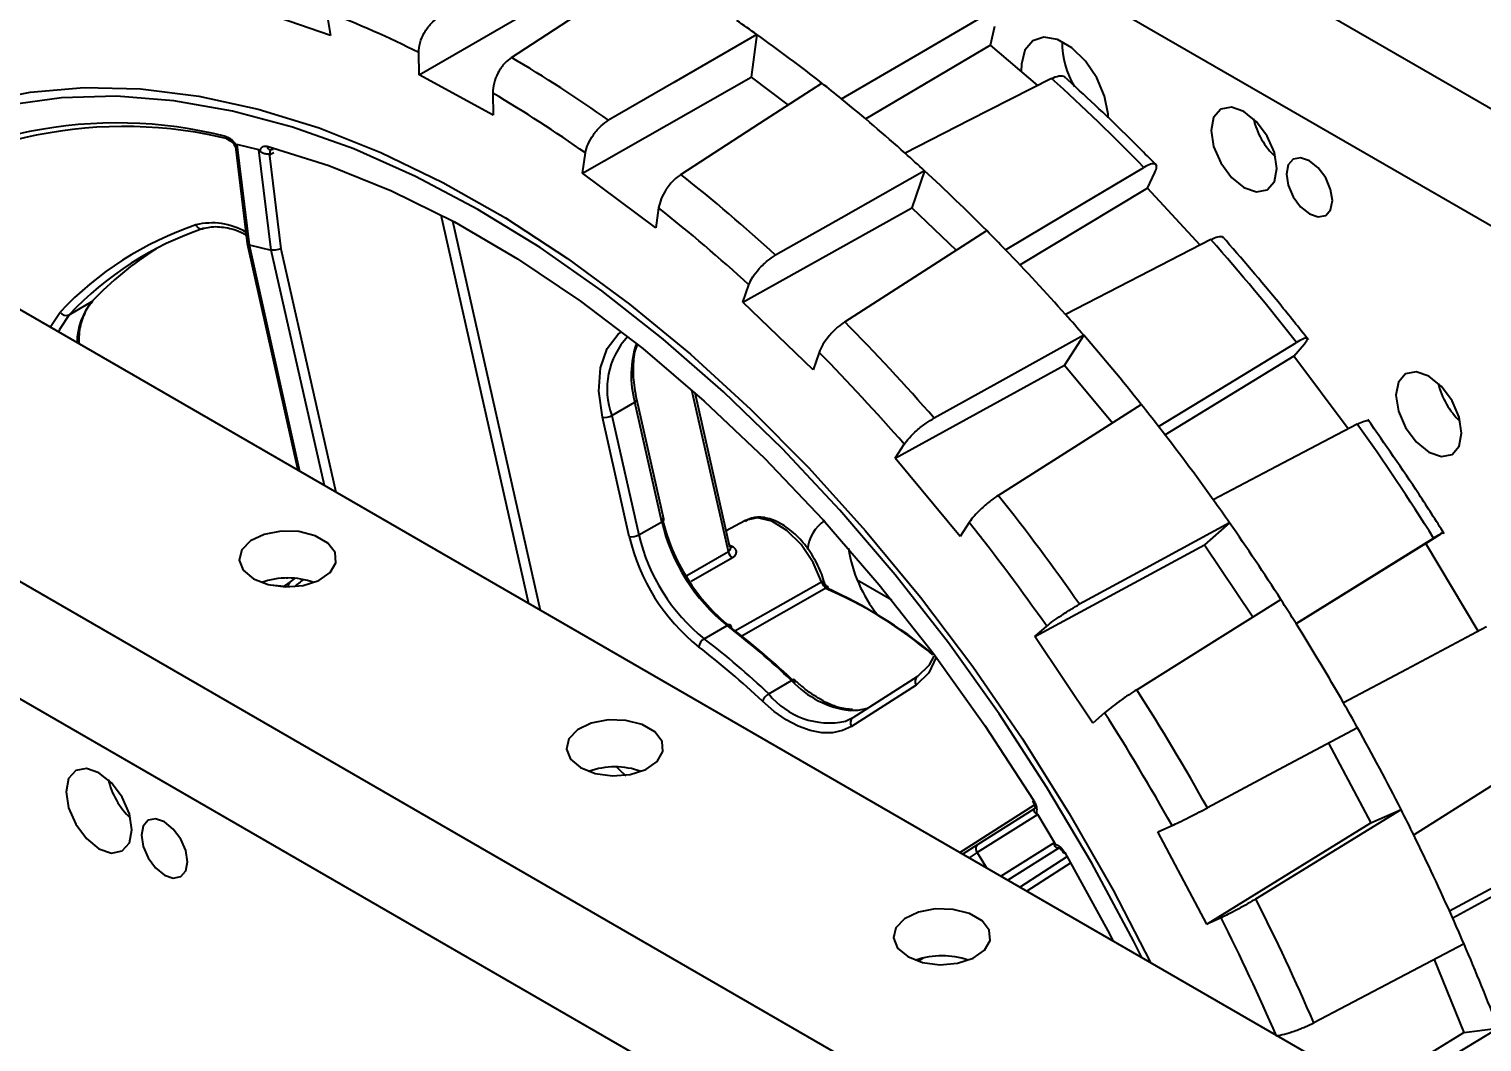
# Model space of a CAD drawing. Header units: inches. Extents: x 0 to 11, y 0 to 8.4.
# Drawn here: x 7.3863 to 7.648, y 6.3234 to 6.5058 of the extents above; entities that cross this region are included whole.
import ezdxf

# ---------------------------------------------------------------- set-up
doc = ezdxf.new("R2010")
doc.units = ezdxf.units.IN
doc.header["$MEASUREMENT"] = 0
doc.header["$PDSIZE"] = -1
doc.layers.add('OBJ', color=50, linetype='Continuous')
doc.dimstyles.get("Standard").update_dxf_attribs({"dimtxt": 0.18, "dimasz": 0.18, "dimexe": 0.18, "dimexo": 0.0625, "dimgap": 0.09, "dimtad": 0, "dimtih": 1, "dimtoh": 1, "dimdec": 4, "dimzin": 0, "dimdsep": 46, "dimtxsty": 'Standard', "dimcen": 0.09, "dimadec": 0, "dimazin": 0, "dimtfac": 1, "dimtdec": 4, "dimtofl": 0, "dimtmove": 0, "dimatfit": 3, "dimfxl": 1, "dimtolj": 1, "dimtzin": 0, "dimarcsym": 0})

# ---------------------------------------------------------------- blocks, each defined once
blk = doc.blocks.new('*D8')
at = {"layer": 'Defpoints', "color": 0, "transparency": 16777216}
for p in [(5.711596441947764, 7.075144194756552), (5.711596441947764, 4.366810861423873), (9.602395316461589, 4.366810861423874)]:
    blk.add_point(p, dxfattribs=at)
at = {"layer": 'OBJ', "color": 0, "lineweight": -2, "transparency": 16777216}
for p, q in [((5.761596441947764, 7.075144194756552), (9.727395316461589, 7.075144194756553)), ((9.602395316461589, 6.945144194756553), (9.602395316461589, 5.843477528090212)), ((9.602395316461589, 4.496810861423874), (9.602395316461589, 5.598477528090213)), ((5.761596441947764, 4.366810861423873), (9.727395316461589, 4.366810861423874))]:
    blk.add_line(p, q, dxfattribs=at)
at = {"layer": 'OBJ', "color": 0, "transparency": 16777216}
for points in [[(9.580728649794922, 6.945144194756553), (9.624061983128255, 6.945144194756553), (9.602395316461589, 7.075144194756553)], [(9.580728649794922, 4.496810861423874), (9.624061983128255, 4.496810861423874), (9.602395316461589, 4.366810861423874)]]:
    blk.add_solid(points, dxfattribs=at)
at = {"layer": 'OBJ', "color": 0, "transparency": 16777216, "insert": (9.602395316461589, 5.720977528090209), "char_height": 0.125, "attachment_point": 5}
blk.add_mtext('\\A1;32.500000', dxfattribs=at)

msp = doc.modelspace()

# ---------------------------------------------------------------- linework, layer by layer
at = {"color": 7, "linetype": 'Continuous', "lineweight": 25}
for p, q in [((9.107826920049154, 5.649574966006552), (7.46174245624167, 6.59983930001753)), ((9.089558510303315, 5.639028837540935), (7.443474046495835, 6.58929317155191)), ((7.456571902642358, 6.497517834114661), (7.486784939343598, 6.515008022580274)), ((7.44055897160508, 6.504636275346805), (7.42750108174156, 6.50909083925295)), ((7.439873193430756, 6.50890460981459), (7.44055897160508, 6.504636275346805)), ((7.559464750861917, 6.502888081850713), (7.560260455022185, 6.50627303318951)), ((7.984467054131057, 6.108942266945792), (7.297929385267048, 6.505272027064855)), ((7.517390588887475, 6.504777400360951), (7.516323614388051, 6.497092096641717)), ((7.456571902642358, 6.497517834114661), (7.456478863892266, 6.501522670241789)), ((7.559464750861917, 6.502888081850713), (7.536978574165659, 6.489580792166674)), ((7.567975985209952, 6.495625491286034), (7.559464750861917, 6.502888081850713)), ((7.469895111295247, 6.490244857385594), (7.456571902642358, 6.497517834114661)), ((7.48598441235082, 6.479839082563995), (7.516323614388051, 6.497092096641717)), ((7.516323614388051, 6.497092096641717), (7.522973302723361, 6.492113595387992)), ((7.469802072545155, 6.494249693512724), (7.469895111295247, 6.490244857385594)), ((7.427681030250211, 6.484050365724593), (7.423697961145815, 6.484982278503051)), ((7.423697961145815, 6.484982278503051), (7.425919283437357, 6.466907254314432)), ((7.423445379590472, 6.484547618333022), (7.425583881243304, 6.467146510331029)), ((7.429902352541752, 6.465975341535973), (7.427681030250211, 6.484050365724593)), ((7.429669548993231, 6.483143908112085), (7.429580008428108, 6.482915520897478)), ((7.429580008428108, 6.482915520897478), (7.431632583507117, 6.466213602250511)), ((7.430355121783933, 6.483513346435108), (7.429669548993231, 6.483143908112085)), ((7.48598441235082, 6.479839082563995), (7.486486939960303, 6.483458735431289)), ((7.955367991753273, 6.076756311380333), (7.255502978395871, 6.480779783710176)), ((7.499168120840029, 6.469968678729618), (7.48598441235082, 6.479839082563995)), ((7.547582735304998, 6.480234117363263), (7.545283664453478, 6.473600154845034)), ((7.587718324763172, 6.477111542347867), (7.589080029495287, 6.47995178834003)), ((7.587718324763172, 6.477111542347867), (7.564767827063624, 6.463290783498393)), ((7.597212858881907, 6.46687630542805), (7.587718324763172, 6.477111542347867)), ((7.476308557076171, 6.402295923087445), (7.460516482310315, 6.472285597281628)), ((7.499670648449511, 6.473588331596912), (7.499168120840029, 6.469968678729618)), ((7.514844926642903, 6.456591744520941), (7.545283664453478, 6.473600154845034)), ((7.545283664453478, 6.473600154845034), (7.55325059770748, 6.465932969765096)), ((7.948853760001575, 6.059424640392986), (7.237234568650035, 6.470233655244557)), ((7.462542080032477, 6.471215251218487), (7.478359839702198, 6.401111742833425)), ((7.425586923288061, 6.46712887502594), (7.434670427701196, 6.426333103529848)), ((7.425919283437357, 6.466907254314432), (7.425919389131939, 6.466907229585226)), ((7.425919389131939, 6.466907229585226), (7.42990224684717, 6.465975366265178)), ((7.425919389131939, 6.466907229585226), (7.434995300874296, 6.426145558239031)), ((7.42990224684717, 6.465975366265178), (7.429902352541752, 6.465975341535973)), ((7.439472386789927, 6.423560991553987), (7.42990224684717, 6.465975366265178)), ((7.431632583507117, 6.466213602250511), (7.441523669415955, 6.422376811299967)), ((7.514844926642903, 6.456591744520941), (7.515927751564835, 6.459716232807661)), ((7.393479608401464, 6.454312625894805), (7.397604397958385, 6.456693816220954)), ((7.527488554657264, 6.444423820807095), (7.514844926642903, 6.456591744520941)), ((7.390103744574152, 6.452060902067548), (7.39187438668043, 6.454808648599421)), ((7.576246464172311, 6.450627039677278), (7.572785153073135, 6.445245987954222)), ((7.614119193276995, 6.446882880755033), (7.61600552387173, 6.449092121963327)), ((7.528571379579198, 6.447548309093815), (7.527488554657264, 6.444423820807095)), ((7.614119193276995, 6.446882880755033), (7.590907040461732, 6.432680194846818)), ((7.623904036766753, 6.433771769509288), (7.614119193276995, 6.446882880755033)), ((7.542276533395965, 6.428482178588219), (7.572785153073135, 6.445245987954222)), ((7.572785153073135, 6.445245987954222), (7.581416555571443, 6.43486438716781)), ((7.512238640028025, 6.411676511197971), (7.505675351408262, 6.44076467339011)), ((7.491267460519643, 6.436187294629948), (7.495392250076564, 6.438568484956099)), ((7.500244366433543, 6.417064151420935), (7.495392250076564, 6.438568484956099)), ((7.500617007124858, 6.417535162088518), (7.495764890767878, 6.439039495623681)), ((7.512524537005376, 6.41245577989952), (7.506252086264479, 6.440254963367394)), ((7.494388987768775, 6.414368590275405), (7.489536871411796, 6.435872923810568)), ((7.491267460519643, 6.436187294629948), (7.496119576876622, 6.414682961094785)), ((7.542276533395965, 6.428482178588219), (7.543906754543033, 6.431016566298839)), ((7.553995910696249, 6.414386451199682), (7.542276533395965, 6.428482178588219)), ((7.496119576876622, 6.414682961094785), (7.500244366433543, 6.417064151420935)), ((7.515198292594964, 6.41723205663418), (7.511860416309799, 6.415399129129955)), ((7.555626131843316, 6.416920838910301), (7.553995910696249, 6.414386451199682)), ((7.602510842592328, 6.416855763376577), (7.597992461431734, 6.41289112298236)), ((7.637865179373079, 6.413120579658272), (7.640218820629841, 6.414631689406511)), ((7.50477847877814, 6.407389788968155), (7.512238640028025, 6.411676511197971)), ((7.56744573711988, 6.396364479702563), (7.597992461431734, 6.41289112298236)), ((7.597992461431734, 6.41289112298236), (7.606687906119695, 6.399900699289723)), ((7.61449036176576, 6.398725102039014), (7.639267223413654, 6.414094549479036)), ((7.637865179373079, 6.413120579658272), (7.614538886883357, 6.398647438978258)), ((7.647304063546486, 6.397349022010284), (7.637865179373079, 6.413120579658272)), ((7.51296255202988, 6.410540683084026), (7.505518766136035, 6.40627294257842)), ((7.433379625972546, 6.40620968657676), (7.4341665740085, 6.406854314591754)), ((7.535437656632165, 6.406568179528054), (7.541666677862863, 6.402972242113252)), ((7.432948035277, 6.405345501142817), (7.429725621409445, 6.405650469527821)), ((7.43237048072714, 6.405501421713167), (7.433379625972546, 6.40620968657676)), ((7.513414162076278, 6.397379923486587), (7.528991735863229, 6.406248336680299)), ((7.529907551795854, 6.405125935192457), (7.514547632103496, 6.396412739598984)), ((7.507890060638582, 6.395974765781659), (7.512014850195504, 6.398355956107808)), ((7.56744573711988, 6.396364479702563), (7.569573821047459, 6.398231760748959)), ((7.577884776357107, 6.380769240183255), (7.56744573711988, 6.396364479702563)), ((7.519512653491916, 6.386057269712096), (7.523637443048837, 6.388438460038246)), ((7.546296838467127, 6.389185692263593), (7.534645060234737, 6.381764043357236)), ((7.546327885838851, 6.389204529374174), (7.546296838467127, 6.389185692263593)), ((7.546084492450023, 6.387621142433852), (7.534432714217632, 6.380199493527495)), ((7.533336317985637, 6.381119623035006), (7.534676107606461, 6.381782880467817)), ((7.580012860284686, 6.38263652122965), (7.577884776357107, 6.380769240183255)), ((7.620334895993597, 6.377151662159224), (7.627957597379932, 6.362821977058483)), ((7.553906358762324, 6.357499665689176), (7.56735427142883, 6.36606536993994)), ((7.557260757915735, 6.359015755638658), (7.567323726026575, 6.365379546341012)), ((7.567323726026575, 6.365379546341012), (7.567530779956813, 6.365507660032196)), ((7.627957597379932, 6.362821977058483), (7.633395759876789, 6.365249742531692)), ((7.567959250987263, 6.364351713250005), (7.557068981680045, 6.357464739764642)), ((7.570976328038065, 6.359310438904333), (7.567959250987263, 6.364351713250005)), ((7.589587784295725, 6.361214527892278), (7.592149070250541, 6.362357965884744)), ((7.598429300545082, 6.34459362970342), (7.627957597379932, 6.362821977058483)), ((7.561333272501949, 6.35321219964857), (7.570976328038065, 6.359310438904333)), ((7.598429300545082, 6.34459362970342), (7.589587784295725, 6.361214527892278)), ((7.666173414463201, 6.359904787245575), (7.642158060943007, 6.346910853116714)), ((7.554417384308862, 6.357204656920596), (7.557260757915735, 6.359015755638658)), ((7.557069061741095, 6.357464605989564), (7.555594289810155, 6.356525243836415)), ((7.557068981680045, 6.357464739764642), (7.557069061741095, 6.357464605989564)), ((7.557069061741095, 6.357464605989564), (7.55870648664425, 6.3547286108465)), ((7.571624122759899, 6.3581939559955), (7.562594879217281, 6.352483889594324)), ((7.564717198914674, 6.351258700511903), (7.573252654509277, 6.356782245032206)), ((7.571833899318248, 6.358317520411013), (7.571624122759899, 6.3581939559955)), ((7.573899621129078, 6.355652852479954), (7.565981525947076, 6.350528820052039)), ((7.600990586499896, 6.345737067695886), (7.598429300545082, 6.34459362970342)), ((7.547385896039778, 6.338495040655309), (7.546483264113502, 6.337910920970663)), ((7.639368976602666, 6.33820025562366), (7.64472167201997, 6.325046297532947)), ((7.64472167201997, 6.325046297532947), (7.650914380037499, 6.32586342165977)), ((7.62788026739777, 6.314795437218991), (7.64472167201997, 6.325046297532947))]:
    msp.add_line(p, q, dxfattribs=at)
at = {"color": 7, "linetype": 'Continuous', "lineweight": 25, "flags": 128}
for points in [[(7.473163138622888, 6.500666018210388), (7.487277926770975, 6.509858354798618), (7.498368156565838, 6.517080181359012)], [(7.53262114512092, 6.493189237968312), (7.546639484474157, 6.501365970937181), (7.55765372542928, 6.507789910012735)], [(7.517390588887475, 6.504777400360951), (7.502429675816797, 6.496133078577738), (7.490674603156543, 6.489340457447725)], [(7.580653962698287, 6.489776454505374), (7.580627574719625, 6.490449947322911), (7.579994249515032, 6.493703556782656), (7.578583184208565, 6.497012200421175), (7.576547289621115, 6.500017335361341), (7.574107186521393, 6.502393308602912), (7.571527297942352, 6.50388264657814), (7.56908719484263, 6.504323956407953), (7.567051300255181, 6.503669415324659), (7.565640234948713, 6.501989953010887), (7.565006909744119, 6.499467565267875), (7.564995051182182, 6.498169106284605)], [(7.503674182541801, 6.479607907739535), (7.517883558358555, 6.488815682275557), (7.529047997445685, 6.496049709648918)], [(7.570435675248355, 6.496883140869942), (7.555678492486468, 6.489337732924071), (7.544083393767199, 6.483408562749563)], [(7.377151659900569, 6.49252433293865), (7.386471819451932, 6.494403216901319), (7.39622599288225, 6.495226566598459), (7.406362137455905, 6.494989989103194), (7.41682617245596, 6.493694746658823), (7.427562267728189, 6.491347749944202), (7.438513141559094, 6.487961521202285), (7.449620366298642, 6.48355412742854), (7.460824680097053, 6.478149083975709), (7.472066303092408, 6.47177522908923), (7.483285256362083, 6.464466570042717), (7.494421681936246, 6.456262101694439), (7.505416162166029, 6.447205598432888), (7.516210036742395, 6.437345380621466), (7.526745715674259, 6.426734056788447), (7.536966986556018, 6.415428242937712), (7.546819314485052, 6.403488260477875), (7.556250133029023, 6.390977814381464), (7.56520912469054, 6.377963653291336), (7.573648489372775, 6.364515213387781), (7.581523199413664, 6.350704247916459), (7.588273027587892, 6.337660210070895)], [(7.586715515003131, 6.338559342947495), (7.585186800284092, 6.341597633608466), (7.577703027555522, 6.355559769863558), (7.569626708055052, 6.369203801392229), (7.561001392493024, 6.38245615417788), (7.551873591983765, 6.395245366290673), (7.542292527239256, 6.407502473238531), (7.532309863151584, 6.41916137985097), (7.521979430195396, 6.430159216690401), (7.511356934152678, 6.440436679069025), (7.500499655725144, 6.449938346843165), (7.489466141654022, 6.458612983260616), (7.478315889012864, 6.466413811249484), (7.467109024375783, 6.473298765658664), (7.455905979591169, 6.479230720089781), (7.444767165909262, 6.484177687097421), (7.433752648220777, 6.488112990678087), (7.422921821163253, 6.491015410117776), (7.412333088841669, 6.492869294422455), (7.402043549890392, 6.493664646714419), (7.392108689574755, 6.493397178139407), (7.382582080592551, 6.492068330993808)], [(7.605111149565555, 6.477235641993116), (7.607377408234917, 6.476447910758103), (7.609298649565554, 6.476821208557252), (7.610582381980974, 6.478298704184596), (7.611033168857992, 6.480655462324402), (7.610582381980974, 6.483532687913951), (7.609298649565554, 6.486492349439351), (7.607377408234917, 6.489083865262756), (7.605111149565555, 6.490912700592201), (7.602844890896193, 6.491700431827215), (7.600923649565555, 6.491327134028067), (7.599639917150136, 6.489849638400723), (7.599189130273118, 6.487492880260917), (7.599639917150136, 6.484615654671366), (7.600923649565555, 6.481655993145967), (7.602844890896193, 6.479064477322563), (7.605111149565555, 6.477235641993116)], [(7.42918838759581, 6.484682682898989), (7.440279065895036, 6.481205145831737), (7.451530932238088, 6.47664688866106), (7.4628781269333, 6.471034591886232), (7.47425423231083, 6.464401105536202), (7.485592661480142, 6.456785256891028), (7.496827048077979, 6.448231623217119), (7.507891634725534, 6.438790270846509), (7.518721657921112, 6.428516462127423), (7.529253727115392, 6.417470331961384), (7.539426195750495, 6.40571653582017), (7.549179522091091, 6.393323871302879), (7.558456617735496, 6.380364875448179), (7.567203181766862, 6.366915400158789)], [(7.61689626258533, 6.472486351541161), (7.618481798034977, 6.471935233606216), (7.61982595008533, 6.472196402775397), (7.620724083771492, 6.473230098410199), (7.621039466381345, 6.474878949720697), (7.620724083771492, 6.476891934041745), (7.61982595008533, 6.478962592758208), (7.618481798034977, 6.480775686851075), (7.61689626258533, 6.482055189180446), (7.615310727135683, 6.482606307115391), (7.613966575085331, 6.48234513794621), (7.61306844139917, 6.481311442311408), (7.612753058789316, 6.479662591000909), (7.61306844139917, 6.477649606679861), (7.613966575085331, 6.475578947963398), (7.615310727135683, 6.473765853870531), (7.61689626258533, 6.472486351541161)], [(7.547582735304998, 6.480234117363263), (7.532549049058305, 6.471730521179851), (7.52073669059419, 6.465048561242432)], [(7.562161492704368, 6.466010634836111), (7.576114786284339, 6.474330581032984), (7.587077815591954, 6.480867144993914)], [(7.533203732491005, 6.4530505797639), (7.547516791621147, 6.462248510388271), (7.558762589406125, 6.469474894481989)], [(7.59913506784987, 6.467869263063274), (7.58448494845084, 6.460301434509434), (7.572973866820029, 6.454354748475021)], [(7.393479608401464, 6.454312625894805), (7.391777369703616, 6.451645377084472), (7.391600818366217, 6.451196659763303)], [(7.489536871411796, 6.435872923810568), (7.488897133881849, 6.440574017927458), (7.489183742953088, 6.444790403810333), (7.490379677477154, 6.448271678604415), (7.492413913257671, 6.45081109625493), (7.493005122225649, 6.451256051644923)], [(7.576246464172311, 6.450627039677278), (7.561155954594482, 6.442268054408168), (7.549298848389002, 6.435699825908286)], [(7.589730454571233, 6.434200410334771), (7.603635579720447, 6.442665264558735), (7.614560665751783, 6.449315800941587)], [(7.63839780170466, 6.443261152988187), (7.636131543035297, 6.444048884223201), (7.63421030170466, 6.443675586424051), (7.632926569289241, 6.442198090796708), (7.632475782412222, 6.439841332656902), (7.632926569289241, 6.436964107067351), (7.63421030170466, 6.434004445541951), (7.636131543035297, 6.431412929718547), (7.638397801704659, 6.429584094389101), (7.640664060374022, 6.428796363154087), (7.64258530170466, 6.429169660953235), (7.64386903412008, 6.430647156580579), (7.644319820997098, 6.433003914720386), (7.64386903412008, 6.435881140309936), (7.64258530170466, 6.438840801835336), (7.640664060374022, 6.44143231765874), (7.63839780170466, 6.443261152988187)], [(7.560854548037969, 6.421800965255366), (7.575277235761233, 6.430964069210938), (7.586609069606795, 6.438163198169595)], [(7.625526866939948, 6.434621740288318), (7.610988107026878, 6.42700694405546), (7.599564425640073, 6.421023471040244)], [(7.528991735863229, 6.406248336680299), (7.52749318177405, 6.409739761805637), (7.525356459846322, 6.412923660811637), (7.522797562181508, 6.415478186934696), (7.520075156824747, 6.417145114030174), (7.51746444011601, 6.41775593955141), (7.515229318266455, 6.417248917753084), (7.515198292594964, 6.41723205663418)], [(7.602510842592328, 6.416855763376577), (7.587381186076402, 6.40864088040682), (7.575493229829535, 6.402185997917241)], [(7.426681840786745, 6.406792743284441), (7.429334716329498, 6.405743660254185), (7.432464919858976, 6.405318651122599), (7.435649700043468, 6.405575115727964), (7.438458934671581, 6.406478417104204), (7.440513221040282, 6.407906559395094), (7.441535116392285, 6.409666664070639), (7.441386608097783, 6.411521019241328), (7.440087753024862, 6.413219183966024), (7.437813968748325, 6.414531811688803), (7.434872342434191, 6.415281624762181), (7.431660157016299, 6.415367356775739), (7.428611235934668, 6.414777429145992), (7.426137352876027, 6.413591514868235), (7.424572619455707, 6.411969778237061), (7.424128361592606, 6.410131243770861), (7.424864578772857, 6.408324215736966), (7.426681840786745, 6.406792743284441)], [(7.5124383250777, 6.412837866789247), (7.512503974827375, 6.412808896713917), (7.513011229759828, 6.412565491491799)], [(7.43291312458012, 6.406910098643315), (7.432718821739472, 6.406906889457822), (7.432571256798681, 6.406907237048397)], [(7.585786473144283, 6.38680856793771), (7.600321403731078, 6.395912920658037), (7.611741336837799, 6.403066010759707)], [(7.64880917105813, 6.398150781700533), (7.634382683152482, 6.390465897806764), (7.623047129553056, 6.384427484443647)], [(7.549688563621869, 6.392644023670925), (7.548351386193725, 6.38984202369326), (7.546084492450023, 6.387621142433852)], [(7.546327885838851, 6.389204529374174), (7.548466464842345, 6.391299700373614), (7.549321312949528, 6.392854382474291)], [(7.534432714217632, 6.380199493527495), (7.532820189543837, 6.379428452666004), (7.531017759485972, 6.379043565998918), (7.529060701609796, 6.379052366614497), (7.526987319891448, 6.379454682265117), (7.524838195023413, 6.380242638738539), (7.52265539016012, 6.381400813973761), (7.520481627648414, 6.382906539905051), (7.518359452856215, 6.384730346126431)], [(7.537261374617191, 6.38343051575209), (7.535579241756156, 6.383073573125499), (7.53417321609672, 6.383046707577946)], [(7.48560740588561, 6.372775738625159), (7.488260281428363, 6.371726655594902), (7.491390484957842, 6.371301646463317), (7.494575265142333, 6.371558111068682), (7.497384499770446, 6.372461412444921), (7.499438786139148, 6.37388955473581), (7.500460681491149, 6.375649659411355), (7.500312173196649, 6.377504014582046), (7.499013318123728, 6.379202179306742), (7.496739533847191, 6.38051480702952), (7.493797907533057, 6.381264620102898), (7.490585722115164, 6.381350352116456), (7.487536801033533, 6.380760424486708), (7.485062917974894, 6.379574510208952), (7.483498184554572, 6.377952773577777), (7.483053926691472, 6.376114239111577), (7.483790143871722, 6.374307211077683), (7.48560740588561, 6.372775738625159)], [(7.625577840717173, 6.379946411602472), (7.610427903116138, 6.37187074384169), (7.598523931890711, 6.365525377973987)], [(7.635688897036959, 6.360662609240034), (7.649553614366302, 6.369404834373151), (7.660446792325133, 6.376273570509135)], [(7.398871671719568, 6.358176125685892), (7.401137930388929, 6.357388394450878), (7.403059171719566, 6.357761692250026), (7.404342904134987, 6.35923918787737), (7.404793691012005, 6.361595946017177), (7.404342904134987, 6.364473171606726), (7.403059171719568, 6.367432833132126), (7.401137930388931, 6.370024348955531), (7.398871671719569, 6.371853184284978), (7.396605413050206, 6.372640915519992), (7.394684171719568, 6.372267617720843), (7.393400439304148, 6.370790122093499), (7.392949652427132, 6.368433363953693), (7.393400439304148, 6.365556138364143), (7.394684171719568, 6.362596476838744), (7.396605413050206, 6.360004961015338), (7.398871671719568, 6.358176125685892)], [(7.493807609288011, 6.371208588035556), (7.492634767754653, 6.372364765628469), (7.492094280910081, 6.372890194479239)], [(7.607241963881757, 6.349136614096418), (7.621888341159838, 6.358160076141588), (7.633395759876789, 6.365249742531692)], [(7.410656784739343, 6.353426835233935), (7.412242320188989, 6.352875717298991), (7.413586472239341, 6.353136886468172), (7.414484605925503, 6.354170582102974), (7.414799988535357, 6.355819433413472), (7.414484605925503, 6.35783241773452), (7.413586472239341, 6.359903076450983), (7.412242320188989, 6.361716170543851), (7.410656784739343, 6.362995672873221), (7.409071249289696, 6.363546790808165), (7.407727097239343, 6.363285621638984), (7.406828963553182, 6.362251926004182), (7.406513580943328, 6.360603074693684), (7.406828963553182, 6.358590090372637), (7.407727097239343, 6.356519431656174), (7.409071249289696, 6.354706337563305), (7.410656784739343, 6.353426835233935)], [(7.668274559175203, 6.359564538921414), (7.653957844470268, 6.351788576962932), (7.642708468483476, 6.345678739219546)], [(7.572856817705466, 6.357468664348887), (7.580595769448679, 6.343372271120455), (7.581538933084143, 6.341547720079932)], [(7.544532970984484, 6.338758733965876), (7.547185846527238, 6.337709650935618), (7.550316050056717, 6.337284641804033), (7.553500830241209, 6.337541106409398), (7.556310064869321, 6.338444407785639), (7.558364351238023, 6.339872550076528), (7.559386246590026, 6.341632654752072), (7.559237738295524, 6.343487009922762), (7.557938883222603, 6.34518517464746), (7.555665098946065, 6.346497802370238), (7.552723472631931, 6.347247615443615), (7.549511287214039, 6.347333347457173), (7.546462366132408, 6.346743419827425), (7.543988483073767, 6.34555750554967), (7.542423749653446, 6.343935768918495), (7.541979491790347, 6.342097234452295), (7.542715708970596, 6.3402902064184), (7.544532970984484, 6.338758733965876)], [(7.644746579481287, 6.341020456331582), (7.629595842878658, 6.333074886705731), (7.617691178344502, 6.326831880464332)], [(7.630302374979816, 6.313397184274525), (7.639322747567199, 6.318852636738398), (7.650914380037499, 6.32586342165977)]]:
    msp.add_lwpolyline(points, dxfattribs=at)
at = {"color": 7, "linetype": 'Continuous', "lineweight": 25}
for centre, radius, start, end in [((7.370438231458174, 6.330342492678444), 0.1915871697694731, 63.31443457365205, 68.75112819380439), ((7.359414763858477, 6.282141099516154), 0.2729895304722288, 54.64166829406894, 55.56794650093873), ((7.350202224065227, 6.269317984755451), 0.2887786102349361, 51.73365622878812, 54.6232777427074), ((7.587985518860243, 6.503402110627832), 0.01562659054268043, 179.6032871026665, 210.7812934935553), ((7.343135716515458, 6.280418164593142), 0.2557660014992362, 54.77063428101614, 59.44373077270014), ((7.34052181587855, 6.256890995616515), 0.304530805722372, 50.89051573844609, 51.75167645792173), ((7.337980912129836, 6.23868619183698), 0.3474203237958547, 44.19347353921091, 48.00328626617146), ((7.342257222621877, 6.278746706531076), 0.2504181026602581, 54.83341659772185, 59.38094845599575), ((7.330762067463908, 6.245018098327345), 0.3198999871572923, 48.17654726431382, 50.87555605420172), ((7.402115311034387, 6.408902859020206), 0.07996763565624392, 75.805441562806, 126.9047077871405), ((7.403375052428371, 6.408782707902909), 0.07944744249929792, 75.7978398792901, 127.1566857323766), ((7.620133768582698, 6.492746544654598), 0.01368724084620075, 193.0620283767927, 226.9325950905063), ((7.422590841939133, 6.48655976502689), 0.0008760602341239105, 188.5860305790219, 255.1958093455833), ((7.430023812239093, 6.484780872325628), 0.0008411750698331976, 186.7033544574199, 251.2929352117555), ((7.320790649811947, 6.233746424983188), 0.3349489999046752, 47.38299720298757, 48.19119732538574), ((7.311023419528159, 6.223238451921166), 0.3492951215474286, 44.8257005705081, 47.37105923487431), ((7.30579814335671, 6.230433716547445), 0.3181865874605836, 47.50615333491381, 51.5459499838034), ((7.305700256387297, 6.229806840438822), 0.3115347948914072, 47.56042814222146, 51.49167517649531), ((7.435555003545282, 6.413656539706448), 0.06001243501169663, 108.6961687005593, 136.7072415839899), ((7.436852703821698, 6.413450237177137), 0.05958993386509594, 108.6961687005671, 136.7072415839842), ((7.419229386490994, 6.45892297075002), 0.011939639591578, 59.25333489113446, 104.1132240628864), ((7.417317430695067, 6.470867261967909), 0.001063973436814941, 200.0653547057254, 294.0579954212633), ((7.301328860806189, 6.213498362949466), 0.3630373387356813, 44.07142396798456, 44.8373795302308), ((7.302438639200166, 6.205502606693511), 0.3960619057017959, 37.99506864462047, 41.48611320720097), ((7.441497728782065, 6.415220941438744), 0.06038728205092382, 122.3771724883296, 136.6241177492642), ((7.292139017171873, 6.204686228336896), 0.3757693211597566, 41.63781777230296, 44.06216041952672), ((7.406802158377978, 6.449161719428115), 0.01188828325844068, 140.6857639135387, 179.4120470054139), ((7.39296374278641, 6.455488598189493), 0.001284144918097123, 211.9714075080658, 293.6856954131377), ((7.283315176394441, 6.196759756857386), 0.387630412436326, 40.91365718761058, 41.64686261398874), ((7.267379032952704, 6.190322510821321), 0.3737496609964003, 41.03565297111508, 44.6643252207106), ((7.504044531361143, 6.441011060770065), 0.01365731522163987, 136.6326851848019, 200.6831775812587), ((7.512863173131639, 6.443395408019883), 0.01812546106062007, 161.4745877158541, 195.4445831962616), ((7.275293482838807, 6.189870958484565), 0.3982040065751542, 38.57439208433065, 40.90678976749118), ((7.268084584105512, 6.190533736766426), 0.3659369631572912, 41.08440373904163, 44.61557445278807), ((7.653420420721737, 6.445094997050544), 0.01368724084612751, 193.0620283765242, 226.9325950907692), ((7.495246410047378, 6.43906677939474), 0.0005191980948479509, 286.313614598536, 356.9877291126227), ((7.267920245531404, 6.183929584976852), 0.4076730266618, 37.87209882328415, 38.58107138763213), ((7.489942709482743, 6.438559384636275), 0.002716942455754973, 261.4094024408112, 299.1822310795177), ((7.261623372897973, 6.179075541684163), 0.4156235744614757, 35.60066117080056, 37.86741786044942), ((7.279404543295636, 6.188074337057454), 0.4249544504588929, 32.13184093728749, 35.46276191978559), ((7.237022625828807, 6.164854759308354), 0.4133865825014705, 35.0376449158707, 38.43043411537918), ((7.256227296319993, 6.175171314202776), 0.4222838706266065, 34.91265254167708, 35.60517572348756), ((7.500098526404347, 6.417562445859585), 0.0005191980948590626, 286.3136145993896, 356.9877291118037), ((7.533170327399991, 6.424723044038419), 0.03380499285150305, 193.094686929694, 231.2583911084695), ((7.535183062903116, 6.425888716915877), 0.03583329242261333, 193.0946869297047, 231.2583911084562), ((7.533417373356178, 6.411471822488307), 0.006939565376757356, 123.3574106782044, 175.4341335472597), ((7.23836318164879, 6.165597856413164), 0.4047456251738746, 35.08322597950822, 38.38485305174312), ((7.252139810409813, 6.172342497573645), 0.4272547218536695, 32.68458899511417, 34.91001386216598), ((7.494794825839725, 6.417055051101083), 0.002716942455728041, 261.4094024406476, 299.1822310797445), ((7.529290506393223, 6.422487016449948), 0.0358332924226088, 193.0946869297049, 231.2583911084611), ((7.529045537843065, 6.422341853712268), 0.03380499285149875, 193.0946869296943, 231.2583911084714), ((7.514159959769748, 6.412102446574166), 0.001967966080660558, 192.4996885920763, 232.5225327669906), ((7.51263773384102, 6.413166369081003), 0.0007074977587054937, 260.5586222365686, 301.8644245024441), ((7.558737130654589, 6.416037004346363), 0.0251512188696685, 188.5971353579759, 218.8531958801978), ((7.432869025122127, 6.39278440961021), 0.01413889598490305, 70.49262569350894, 109.5073743064877), ((7.457487785133825, 6.375791914016005), 0.03773754906158314, 125.1945974128454, 128.4198536876362), ((7.433866644403209, 6.405426595248601), 0.0009221816415673743, 121.8782158370798, 185.0449489243968), ((7.530736556105565, 6.406737183338345), 0.001812006824807876, 195.6512895080369, 242.7736978216005), ((7.499537074496756, 6.33388621952139), 0.07728798796334972, 50.11596980222816, 67.20221288468692), ((7.497007996633176, 6.331725496512145), 0.08043634208717076, 49.67907437551323, 65.85711635046863), ((7.249158055475952, 6.170407169674388), 0.4308094384507929, 32.00371867935074, 32.68707484004828), ((7.2476589730084, 6.16947634358258), 0.4325739948626933, 29.79589860481017, 32.00304026652811), ((7.509071134547476, 6.394049189285269), 0.002258933469963258, 121.5233373979211, 167.505422728334), ((7.420247579351344, 6.281494904619517), 0.1441764305907425, 46.48873041387859, 52.56337290483276), ((7.512342382379742, 6.398068911114417), 0.0004355136736567049, 342.728027503572, 138.7690921727223), ((7.424372368908259, 6.283876094945668), 0.1441764305907441, 46.48873041387681, 52.56337290483016), ((7.426087323690186, 6.284728792308719), 0.1425781838511718, 46.48873041387451, 52.5633729048422), ((7.420194767179974, 6.281327091842421), 0.1425781838516636, 46.48873041388249, 52.56337290482945), ((7.523941692535979, 6.388279168750998), 0.0003434260686378496, 334.634226820988, 152.3654770197229), ((7.536315020393186, 6.400221516476765), 0.01730784175902086, 222.9056371177659, 262.8915615883977), ((7.547006395400504, 6.388292703710263), 0.00114056985673042, 128.4701908889321, 216.0715099669659), ((7.520944896763478, 6.383647965333179), 0.002802867884721254, 120.7299338636133, 157.2836652687707), ((7.530432783482625, 6.394810262519083), 0.01399514637626723, 218.7137993932877, 281.9739676576495), ((7.223128593119547, 6.155313744583947), 0.4302448037845722, 29.24769273208757, 32.55124613944361), ((7.247408988713437, 6.169328572362558), 0.4328643607781925, 29.11523845117177, 29.79643016118889), ((7.535354617168117, 6.380871054803907), 0.001140569856733815, 128.4701908891068, 216.0715099668968), ((7.224760023128711, 6.156255664989347), 0.4212515523763236, 29.29207464060521, 32.5068642309263), ((7.248745179970672, 6.170061897332961), 0.4313401946670818, 26.90514921255297, 29.11649815851981), ((7.491794590220993, 6.358767404950997), 0.01413889598483539, 70.49262569270923, 109.5073743072908), ((7.413880584167288, 6.373677452970878), 0.01367088634376968, 192.5811445781688, 226.9471579253452), ((7.567400514691208, 6.366495964413764), 0.0004635370829134069, 115.195687884707, 144.1880256547982), ((7.251402191053411, 6.171421979957775), 0.4283553293316561, 26.21777754382182, 26.90374127526271), ((7.255670462429754, 6.173497215992104), 0.4236093661275245, 23.98283722414638, 26.22101239202556), ((7.583373143115459, 6.339167876513115), 0.02110715365791413, 119.8833055549342, 120.5058965666585), ((7.55333985108004, 6.391211634960585), 0.0389820382036597, 299.7080233104978, 300.0451292109253), ((7.231093278401176, 6.159320319181375), 0.421328920683168, 23.42692155758133, 26.77692805859657), ((7.23255856920609, 6.160177802290296), 0.4125219901351263, 23.47192770748424, 26.73192190869827), ((7.261254333371305, 6.176008361766361), 0.4174868790504447, 23.28162743310308, 23.9794453628831), ((7.268393392475654, 6.179038895876134), 0.4097313111014084, 20.99849554916918, 23.28693464473854), ((7.550720155319868, 6.324750400291704), 0.01413889598484528, 70.4926256927498, 109.5073743072422)]:
    msp.add_arc(centre, radius, start, end, dxfattribs=at)
for points, knots in [([(7.456478863892266, 6.501522670241789), (7.456520121684222, 6.502104398146851), (7.45660260954623, 6.50326746308281), (7.4572898157798, 6.504866187317662), (7.458036563038874, 6.506013534406408), (7.458877290769726, 6.50702361173214), (7.459575947278815, 6.507518573432512), (7.460026007390705, 6.507837417550263)], [0, 0, 0, 0, 0.2498545218870805, 0.4995411617176208, 0.636671854005142, 0.7659515027602989, 1, 1, 1, 1]), ([(7.473163138622888, 6.500666018210388), (7.472751431988894, 6.50034794169747), (7.472099949547276, 6.499844619073669), (7.471295939670437, 6.498817854804368), (7.470573447935314, 6.497630981025162), (7.469917251978425, 6.495997207239694), (7.469840463449747, 6.494832164105429), (7.469802072545155, 6.494249693512724)], [0, 0, 0, 0, 0.2258044908425481, 0.3573118547921069, 0.5009271414484736, 0.7504854067849743, 1, 1, 1, 1]), ([(7.570435675248355, 6.496883140869942), (7.570892299487978, 6.497066221663768), (7.571805300899767, 6.497432284191182), (7.572646813607945, 6.497382821145224), (7.572839260506603, 6.497061283176062), (7.572875117975619, 6.497001372947071)], [0, 0, 0, 0, 0.4487674955311862, 0.8972921746829893, 1, 1, 1, 1]), ([(7.589442206489871, 6.48113726390888), (7.587573976991672, 6.4830371668805), (7.582075477405826, 6.488628886587676), (7.576428532119985, 6.493821046564366), (7.572700253843754, 6.497249062291089)], [0, 0, 0, 0, 0.3397707809248485, 1, 1, 1, 1]), ([(7.486486939960303, 6.483458735431289), (7.486610284471886, 6.483987090220978), (7.486856890617507, 6.485043444788613), (7.487723250098136, 6.486522686415251), (7.488578220850078, 6.487595966124599), (7.489499239825875, 6.488549815657185), (7.490214103027572, 6.489030688853612), (7.490674603156543, 6.489340457447725)], [0, 0, 0, 0, 0.2498545218870981, 0.4995411617176181, 0.6366718540051239, 0.7659515027602476, 1, 1, 1, 1]), ([(7.421724599878305, 6.486428974255562), (7.421908020164575, 6.486370295419741), (7.422273854225957, 6.486253259745763), (7.422954981066465, 6.485734741107719), (7.423334969312386, 6.485163425265136), (7.423567181996872, 6.484814291346075)], [0, 0, 0, 0, 0.2811138799038998, 0.5606851591348243, 1, 1, 1, 1]), ([(7.422373257561312, 6.485711605410713), (7.422406067145792, 6.485701927489467), (7.422474586149801, 6.485681716275725), (7.422629744470219, 6.485593992656851), (7.422817381005019, 6.48544628340365), (7.423030358342976, 6.485227962256976), (7.423242366207777, 6.484937930074822), (7.423391134411231, 6.48469651611888), (7.423444251092999, 6.484557245603113), (7.423450805945769, 6.48454005895486)], [0, 0, 0, 0, 0.1311340746622144, 0.273858274349546, 0.4286560468742732, 0.5966120562181736, 0.7774769054372069, 0.9725395850410632, 1, 1, 1, 1]), ([(7.423567181996872, 6.484814291346075), (7.423574900407822, 6.484845183518112), (7.423588723521448, 6.484900509155338), (7.423621049412853, 6.484956923071738), (7.423657411041136, 6.48498528829373), (7.423685032300762, 6.484983238133553), (7.423697961145815, 6.484982278503051)], [0, 0, 0, 0, 0.3653216879845775, 0.6542646194005896, 0.8381696119011159, 0.9999999999999999, 0.9999999999999999, 0.9999999999999999, 0.9999999999999999]), ([(7.423567181996872, 6.484814291346075), (7.423550273399805, 6.4847605011244), (7.423513250842999, 6.484642723668959), (7.423453270365276, 6.484569820896128), (7.423449381313069, 6.484554475957245), (7.423447730169459, 6.484547961079981)], [0, 0, 0, 0, 0.3260257353970284, 0.7138561680458524, 1, 1, 1, 1]), ([(7.427681030250211, 6.484050365724593), (7.427692691418137, 6.484046191878627), (7.427717193428859, 6.4840374219493), (7.42775691884964, 6.484004818715213), (7.427825304262276, 6.483930615816226), (7.427871148014175, 6.483855736184293), (7.427905761044412, 6.483799200432817)], [0, 0, 0, 0, 0.1366464377157592, 0.2871163937671943, 0.4617573650696662, 1, 1, 1, 1]), ([(7.427905761044412, 6.483799200432817), (7.427955541831745, 6.483980233699809), (7.428054863228211, 6.484341426799552), (7.428469404152687, 6.484738803449791), (7.428916093414277, 6.484703936934245), (7.42918838759581, 6.484682682898989)], [0, 0, 0, 0, 0.2817690329953115, 0.5621786102120742, 1, 1, 1, 1]), ([(7.429580008428108, 6.482915520897478), (7.429588628406499, 6.482939606020789), (7.42960517005996, 6.482985825134728), (7.429618052530217, 6.48305700761285), (7.429614467023973, 6.483113748872492), (7.429602071696706, 6.483152368026776), (7.42958316898073, 6.48318377233596), (7.429523421896214, 6.48323578589364), (7.429375343135056, 6.483252126369232), (7.429142420433799, 6.483262662183554), (7.428842413010548, 6.483281474823023), (7.428530403408792, 6.483347050334118), (7.428251557291195, 6.483464398956252), (7.428038797843022, 6.4836121658621), (7.427947583033921, 6.483740403483882), (7.427905761044412, 6.483799200432817)], [0, 0, 0, 0, 0.03402677078105867, 0.06529703732169476, 0.09459872894852978, 0.1102043168046705, 0.1251631020128479, 0.153418300041199, 0.2472932729248048, 0.3745660260455181, 0.5050524830234084, 0.6579061563065011, 0.7924844660866003, 0.9048541287538461, 1, 1, 1, 1]), ([(7.430286428818012, 6.484066014148074), (7.430174093731844, 6.484078621658312), (7.430005376689202, 6.484097556987558), (7.429834213308561, 6.484001979805316), (7.429731507153259, 6.483893030322815), (7.429662303709619, 6.483744830962895), (7.429613016651115, 6.483507716854995), (7.429647107292623, 6.483289238296186), (7.42966979366783, 6.483143846882566)], [0, 0, 0, 0, 0.2494061374391822, 0.3745852463389134, 0.5004590110173446, 0.6261694128141453, 0.7512261257041377, 1, 1, 1, 1]), ([(7.589080029495287, 6.47995178834003), (7.589216266941018, 6.480311654106089), (7.589488667800166, 6.481031190084813), (7.589171261065782, 6.481535973941686), (7.588371706508024, 6.481544030414534), (7.587509628241492, 6.481093043238721), (7.587077815591954, 6.480867144993914)], [0, 0, 0, 0, 0.2499136709341277, 0.4996915371567192, 0.7493968572079549, 1, 1, 1, 1]), ([(7.503674182541801, 6.479607907739535), (7.503252422137924, 6.479294052997888), (7.502585030658468, 6.478797410879673), (7.501701805263859, 6.477817507115263), (7.500869364953671, 6.476697804778024), (7.500031875785807, 6.475177539024601), (7.499791050537018, 6.474118036501687), (7.499670648449511, 6.473588331596912)], [0, 0, 0, 0, 0.2258044879292218, 0.3573118526093838, 0.5009271414618638, 0.7504854067916609, 1, 1, 1, 1]), ([(7.417602796152914, 6.469828500204386), (7.4180014054253, 6.469940024125028), (7.419216493392819, 6.470279984541028), (7.421599346917142, 6.470130004832532), (7.423906180474821, 6.46955036975221), (7.425197804885618, 6.468769905013944), (7.425399340726688, 6.46864812687462)], [0, 0, 0, 0, 0.1850300030541905, 0.5640303573343425, 0.931974413087075, 1, 1, 1, 1]), ([(7.425919283437357, 6.466907254314432), (7.42580923965327, 6.466941565090137), (7.425622801276378, 6.466999695091621), (7.425615880831509, 6.467106810266828), (7.425613045124736, 6.46715070155321)], [0, 0, 0, 0, 0.5902421267725732, 1, 1, 1, 1]), ([(7.59913506784987, 6.467869263063274), (7.599580085587434, 6.468063503627597), (7.600469880275079, 6.468451879657742), (7.601230673043084, 6.468479128851533), (7.601343722800403, 6.468209134934127), (7.601371752678373, 6.468142191875279)], [0, 0, 0, 0, 0.4293749658270822, 0.8585176080665269, 1, 1, 1, 1]), ([(7.616712751648562, 6.449807067960212), (7.614999185981006, 6.45197791897699), (7.609956163973293, 6.458366731299942), (7.604696161886197, 6.464432386914239), (7.601223453008199, 6.468436996751621)], [0, 0, 0, 0, 0.3397894486550728, 1, 1, 1, 1]), ([(7.431632583507117, 6.466213602250511), (7.431490124874866, 6.466155508273062), (7.431194020078372, 6.466034758093881), (7.430669557004092, 6.465942488275415), (7.430215163998193, 6.465923506489665), (7.430003929043376, 6.465958509599172), (7.429902352541752, 6.465975341535973)], [0, 0, 0, 0, 0.2706993823546254, 0.5626572728983451, 0.789695108616311, 1, 1, 1, 1]), ([(7.515927751564835, 6.459716232807661), (7.516131035647147, 6.4601760847025), (7.516537467221288, 6.46109547950885), (7.517577843230842, 6.462422523615535), (7.518537650271147, 6.463402166188819), (7.519536255481333, 6.464285399344341), (7.52026636749508, 6.464749559101302), (7.52073669059419, 6.465048561242432)], [0, 0, 0, 0, 0.2498545218869682, 0.4995411617173842, 0.6366718540372283, 0.7659515028031032, 1, 1, 1, 1]), ([(7.3953401123996, 6.449038011265912), (7.395321826229907, 6.449466833536365), (7.395249818333022, 6.451155464362282), (7.395835522240668, 6.453587947790889), (7.396778472899081, 6.45567317433236), (7.397553015944513, 6.456566572113549), (7.397789632492383, 6.456839497808392)], [0, 0, 0, 0, 0.1224374354618062, 0.4821382703563897, 0.841797488899544, 1, 1, 1, 1]), ([(7.533203732491005, 6.453050579763899), (7.532771833133637, 6.452743036005534), (7.532088397826864, 6.452256380354724), (7.531127330356328, 6.451338411543514), (7.530187168155743, 6.450306586179138), (7.52917247080845, 6.448933689148132), (7.528771731633187, 6.448010075504519), (7.528571379579198, 6.447548309093815)], [0, 0, 0, 0, 0.225804488050367, 0.3573118527001188, 0.5009271414613184, 0.7504854067913943, 1, 1, 1, 1]), ([(7.495764890767878, 6.439039495623681), (7.495620589044226, 6.439753513144855), (7.495200288797658, 6.44183319544252), (7.495071371449425, 6.445023885503209), (7.495308743604171, 6.447643545215078), (7.495773452062013, 6.448701322598382), (7.495859533777708, 6.448897263279989)], [0, 0, 0, 0, 0.1903679945839065, 0.5544751166987893, 0.9174718133659691, 0.9999999999999999, 0.9999999999999999, 0.9999999999999999, 0.9999999999999999]), ([(7.61600552387173, 6.449092121963327), (7.616214005556885, 6.449364777670333), (7.616630855636894, 6.449909940921462), (7.616495669712124, 6.450190672129565), (7.615825395831166, 6.450036221104424), (7.614982746500434, 6.449556228117813), (7.614560665751783, 6.449315800941587)], [0, 0, 0, 0, 0.2499136709341271, 0.4996915371567176, 0.7493968572079485, 1, 1, 1, 1]), ([(7.543906754543033, 6.431016566298839), (7.544185402123765, 6.431394866945146), (7.544742510056563, 6.432151214050283), (7.545946478472436, 6.433297970169597), (7.547004549198553, 6.434167250966733), (7.548075678214041, 6.434967624804291), (7.548819617832205, 6.435412954015939), (7.549298848389002, 6.435699825908286)], [0, 0, 0, 0, 0.2498545218873553, 0.4995411617181352, 0.6366718539328758, 0.7659515026638365, 1, 1, 1, 1]), ([(7.625526866939948, 6.434621740288318), (7.625960310186506, 6.434828532499247), (7.626826962154794, 6.435242005031237), (7.627497652183421, 6.435377500480199), (7.627525344742882, 6.435195703864153), (7.627533054092218, 6.435145093387963)], [0, 0, 0, 0, 0.4192799124533985, 0.8383329634890053, 1, 1, 1, 1]), ([(7.641198099264419, 6.414875512805395), (7.639689333046847, 6.417252713067916), (7.63524925796175, 6.424248460676115), (7.630529462285063, 6.4310068899577), (7.627413483691273, 6.435468761278332)], [0, 0, 0, 0, 0.3398064646780127, 1, 1, 1, 1]), ([(7.560854548037969, 6.421800965255366), (7.560412732610691, 6.421501629937391), (7.559713606170682, 6.421027963283163), (7.558678435256408, 6.420185122012971), (7.557636050925451, 6.419259209053129), (7.556453614812452, 6.418063063708774), (7.555901943408084, 6.417301558297567), (7.555626131843316, 6.416920838910301)], [0, 0, 0, 0, 0.2258044907775629, 0.3573118547434246, 0.5009271414487724, 0.7504854067850933, 1, 1, 1, 1]), ([(7.529534208170631, 6.406033597644914), (7.529507810254609, 6.406145373694327), (7.5292276302794, 6.407331732902652), (7.528221938796722, 6.409638343774916), (7.526334214072462, 6.412668102496471), (7.523975324382901, 6.41520665536027), (7.521355775070838, 6.417044546084882), (7.518783459170068, 6.41789759398951), (7.516616381282773, 6.417946010892557), (7.515611563249669, 6.417325790516922), (7.515233380972522, 6.417092358844456)], [0, 0, 0, 0, 0.01578811149984807, 0.1675705265878145, 0.3194449797224579, 0.4718229267644605, 0.6254391853547241, 0.7810741536307103, 0.917603115809445, 1, 1, 1, 1]), ([(7.640218820629841, 6.414631689406511), (7.640491606259144, 6.414807923606689), (7.641037029284266, 6.415160296240234), (7.641063422361548, 6.415194157420448), (7.640507250785793, 6.414861372523458), (7.639681060081344, 6.414350462776228), (7.639267223413654, 6.414094549479036)], [0, 0, 0, 0, 0.2499136709340174, 0.4996915371566029, 0.749396857207886, 1, 1, 1, 1]), ([(7.512521958881567, 6.412455201736465), (7.51252799780594, 6.412430067577964), (7.512566583951431, 6.412269471048364), (7.512541158400227, 6.412032247121127), (7.512410058130334, 6.41179635116815), (7.512294494313842, 6.411715559442332), (7.512238640028025, 6.411676511197971)], [0, 0, 0, 0, 0.08450173642826542, 0.5399299767746693, 0.7776390279142876, 1, 1, 1, 1]), ([(7.51296255202988, 6.410540683084026), (7.513158079576304, 6.410686100273659), (7.513548109533498, 6.410976172241959), (7.513738529044153, 6.411568284686389), (7.513604574861711, 6.412048621067569), (7.513324853325661, 6.412377977243336), (7.513115282830142, 6.412503278586247), (7.513011229759828, 6.412565491491799)], [0, 0, 0, 0, 0.2504819077699039, 0.4996505584634737, 0.7491922346139577, 0.8754723656006521, 1, 1, 1, 1]), ([(7.528991735863228, 6.4062483366803), (7.529059221707826, 6.406278122955001), (7.529200724574939, 6.406340578174994), (7.529366345244813, 6.406313885831107), (7.529488755491455, 6.406214263611369), (7.529526019352572, 6.406095682942421), (7.529544850573013, 6.406035758429771)], [0, 0, 0, 0, 0.2155912341913479, 0.4520470617788609, 0.7230930380969273, 1, 1, 1, 1]), ([(7.530179691701688, 6.405324869440234), (7.530095722131659, 6.405368576818248), (7.529932740242225, 6.40545341125349), (7.529686983096392, 6.40569787127369), (7.529599669077335, 6.405914378713014), (7.529544612014431, 6.406050900474756)], [0, 0, 0, 0, 0.2819262777529707, 0.5472086782554872, 1, 1, 1, 1]), ([(7.530178414962265, 6.405324996912166), (7.530178762867563, 6.405325030170054), (7.530200549436185, 6.405327112849601), (7.530176660710787, 6.405301017535385), (7.530095486505164, 6.405238215173152), (7.529967641683662, 6.405161835380708), (7.529907551795854, 6.405125935192457)], [0, 0, 0, 0, 0.006194862176738856, 0.38793542510823, 0.7123161407351486, 1, 1, 1, 1]), ([(7.569573821047459, 6.398231760748959), (7.56992096617254, 6.398517939686475), (7.57061502316922, 6.399090105272379), (7.571967189197037, 6.400033960896814), (7.573113965315149, 6.40077950856534), (7.574250352107816, 6.401487297782227), (7.575006277977164, 6.401912251498707), (7.575493229829535, 6.402185997917241)], [0, 0, 0, 0, 0.2498545218868165, 0.4995411617171258, 0.6366718540727229, 0.7659515028504972, 1, 1, 1, 1]), ([(7.534589639438403, 6.383217554771321), (7.533764476384634, 6.383301509404097), (7.53198867864213, 6.383482184540577), (7.528904973913967, 6.384892779523475), (7.526236157022657, 6.386704390246246), (7.524710205965348, 6.388090920415028), (7.524227490452025, 6.3885295318757)], [0, 0, 0, 0, 0.2615183166602665, 0.5628022658392906, 0.8616979701553856, 1, 1, 1, 1]), ([(7.585786473144283, 6.38680856793771), (7.585335265842049, 6.386519089119415), (7.584621277743278, 6.386061019336226), (7.583517993612594, 6.385304215485895), (7.582381992860276, 6.384499032254608), (7.581046384042334, 6.383503651039154), (7.580357348105527, 6.382925547636883), (7.580012860284686, 6.38263652122965)], [0, 0, 0, 0, 0.2258044880404513, 0.35731185269269, 0.5009271414613929, 0.7504854067914193, 1, 1, 1, 1]), ([(7.567024254952136, 6.366767683825234), (7.567099212666478, 6.366635358936017), (7.567240284523242, 6.36638632095531), (7.567363620803655, 6.366054052376667), (7.567429063771977, 6.365811772693132), (7.567462445641087, 6.365612813199058), (7.567484509173973, 6.365574820673269), (7.567497897731717, 6.365551766109524)], [0, 0, 0, 0, 0.2270775589995349, 0.4273643234578801, 0.6039659120319898, 0.7596792280434895, 1, 1, 1, 1]), ([(7.567203181766862, 6.366915400158789), (7.567330295573317, 6.366682192418634), (7.567583825654522, 6.366217056656057), (7.567830409803802, 6.365330886677094), (7.567756453252297, 6.364817595406262), (7.567711258040222, 6.364503920588152)], [0, 0, 0, 0, 0.2811138799038948, 0.5606851591347566, 0.9999999999999999, 0.9999999999999999, 0.9999999999999999, 0.9999999999999999]), ([(7.567711258040222, 6.364503920588152), (7.567653863564094, 6.364526486989416), (7.567528194341247, 6.364575897704538), (7.567397333755483, 6.364747606635197), (7.567322327873921, 6.364946807131052), (7.567312579605781, 6.365084884985316), (7.567335537693453, 6.36527333279796), (7.567399720769038, 6.365406349507555), (7.567486137851254, 6.365482497009226), (7.567506013992106, 6.365495192997739), (7.567507732702595, 6.365494188062868), (7.56749861119641, 6.365486765094357), (7.567484140447291, 6.365476889406561), (7.5674642881953, 6.365464234787506), (7.56741517781114, 6.365434494647436), (7.567364364576549, 6.36540396379232), (7.567323726026575, 6.365379546341012)], [0, 0, 0, 0, 0.1138618688638945, 0.2493085317134095, 0.3632280203696595, 0.4993100610038462, 0.5141694471657321, 0.7478207546785578, 0.8113733016698282, 0.844439517546386, 0.8738941874456829, 0.8894255160940349, 0.9054379163484441, 0.9212066312927238, 0.9369839712513579, 0.9999999999999999, 0.9999999999999999, 0.9999999999999999, 0.9999999999999999]), ([(7.567711258040222, 6.364503920588152), (7.567741626746511, 6.364496344236027), (7.567796014894587, 6.364482775539445), (7.567868481232461, 6.364446151598645), (7.567923677298818, 6.364402602161326), (7.567947908804313, 6.364367938481841), (7.567959250987263, 6.364351713250005)], [0, 0, 0, 0, 0.3653216879841292, 0.6542646194011337, 0.8381696119010584, 1, 1, 1, 1]), ([(7.592149070250541, 6.362357965884744), (7.592555765702677, 6.362544251724713), (7.593368883340459, 6.362916698235614), (7.594849349275657, 6.363641205885892), (7.596072577222373, 6.364253408640951), (7.597264972939485, 6.36486170107155), (7.598030679511457, 6.365265353442716), (7.598523931890711, 6.365525377973987)], [0, 0, 0, 0, 0.2498545218868561, 0.4995411617171356, 0.6366718540719531, 0.7659515028494792, 1, 1, 1, 1]), ([(7.570976328038065, 6.359310438904333), (7.570984077020346, 6.359295582713944), (7.571000358892637, 6.359264367441297), (7.571012969318284, 6.359212524906349), (7.571021119804913, 6.359122068193091), (7.571007732699817, 6.35905974287039), (7.570997625144167, 6.359012685895563)], [0, 0, 0, 0, 0.1366464377159196, 0.2871163937676128, 0.4617573650697375, 1, 1, 1, 1]), ([(7.557068981680045, 6.357464739764642), (7.556993708778833, 6.357623616153225), (7.556837157078077, 6.357954045410533), (7.556848021596601, 6.358440420905421), (7.557001555537822, 6.35881224084402), (7.557176567229501, 6.358949652656281), (7.557260757915735, 6.359015755638658)], [0, 0, 0, 0, 0.2702622342593636, 0.5620882381667056, 0.789339264224824, 1, 1, 1, 1]), ([(7.571624122759899, 6.3581939559955), (7.571664528074241, 6.358218588116966), (7.571715087264759, 6.358249410303163), (7.571763508514278, 6.358280302216808), (7.57178344745702, 6.358292884371457), (7.571798238716329, 6.358302158086704), (7.571807407631613, 6.358307979334429), (7.571806399637257, 6.358308202090603), (7.571786920413564, 6.358301078636654), (7.57171438593407, 6.358280647848738), (7.571590913599787, 6.358276921777133), (7.57148001828522, 6.358302687590911), (7.571420638572591, 6.358324530589631), (7.571326445344891, 6.358364473248424), (7.571188066932616, 6.358461530931509), (7.571049649676919, 6.358651642416001), (7.570979289555194, 6.358846026830744), (7.570991862342619, 6.358960305624697), (7.570997625144167, 6.359012685895563)], [0, 0, 0, 0, 0.06288038969396594, 0.07868226381097725, 0.0944475081915156, 0.1103824600042675, 0.1259302016808899, 0.149349787321299, 0.1776115584677472, 0.2516193363800622, 0.376798739439807, 0.4609815530110253, 0.4866851906635525, 0.5014439022534887, 0.6600979332237894, 0.7938467838833279, 0.9055086168953426, 1, 1, 1, 1]), ([(7.570997625144167, 6.359012685895563), (7.571179835343425, 6.358962600254384), (7.571543376629334, 6.358862670621058), (7.572228135749302, 6.358371147230573), (7.572618722600027, 6.357810453634811), (7.572856817705466, 6.357468664348887)], [0, 0, 0, 0, 0.2817690329953689, 0.5621786102120923, 1, 1, 1, 1]), ([(7.571872623768824, 6.358286326456107), (7.571882870498794, 6.358267756627166), (7.571900070251194, 6.358236586052669), (7.572046182823621, 6.358122538812011), (7.572215416371834, 6.357960390081218), (7.572434953792125, 6.357708360725594), (7.572581022194234, 6.35747639084945), (7.572658531588384, 6.357353298898682)], [0, 0, 0, 0, 0.233778183191799, 0.3924107377413403, 0.5709605084244642, 0.7723354909152107, 1, 1, 1, 1]), ([(7.607241963881757, 6.349136614096418), (7.60678217425007, 6.34885834034067), (7.60605460551758, 6.348418001390419), (7.604891267983987, 6.347755530631888), (7.603673101025851, 6.347082226154524), (7.602203539649428, 6.346305521405391), (7.601394880628765, 6.34592654121131), (7.600990586499896, 6.345737067695886)], [0, 0, 0, 0, 0.2258044880215721, 0.3573118526785118, 0.5009271414614443, 0.7504854067914623, 1, 1, 1, 1]), ([(7.610946564628868, 6.324485188810127), (7.611402053784213, 6.324566845365013), (7.612312726042982, 6.324730103608175), (7.613897695853338, 6.325225480582412), (7.615182799115326, 6.325698778257084), (7.616420253101374, 6.326203684895173), (7.617193237645568, 6.326585757301334), (7.617691178344502, 6.326831880464334)], [0, 0, 0, 0, 0.2498545218870885, 0.4995411617176094, 0.6366718540035683, 0.7659515027582103, 1, 1, 1, 1])]:
    msp.add_open_spline(points, degree=3, knots=knots, dxfattribs=at)

# ---------------------------------------------------------------- dimensions: what is measured, and where the dimension line sits
at = {"layer": 'OBJ'}
dim = msp.add_linear_dim(base=(9.602395316461589, 4.366810861423874), p1=(5.711596441947762, 7.075144194756549), p2=(5.711596441947762, 4.366810861423871), angle=90, dimstyle='Standard', override={"dimtxt": 0.125, "dimasz": 0.13, "dimexe": 0.125, "dimexo": 0.05, "dimgap": 0.06, "dimdec": 6, "dimlfac": 12, "dimzin": 1, "dimadec": 2, "dimtdec": 2, "dimtzin": 1}, dxfattribs=at)
dim.commit()
dim.dimension.update_dxf_attribs({"geometry": '*D8', "text_midpoint": (9.602395316461589, 5.720977528090209)})

doc.saveas('drawing.dxf')
